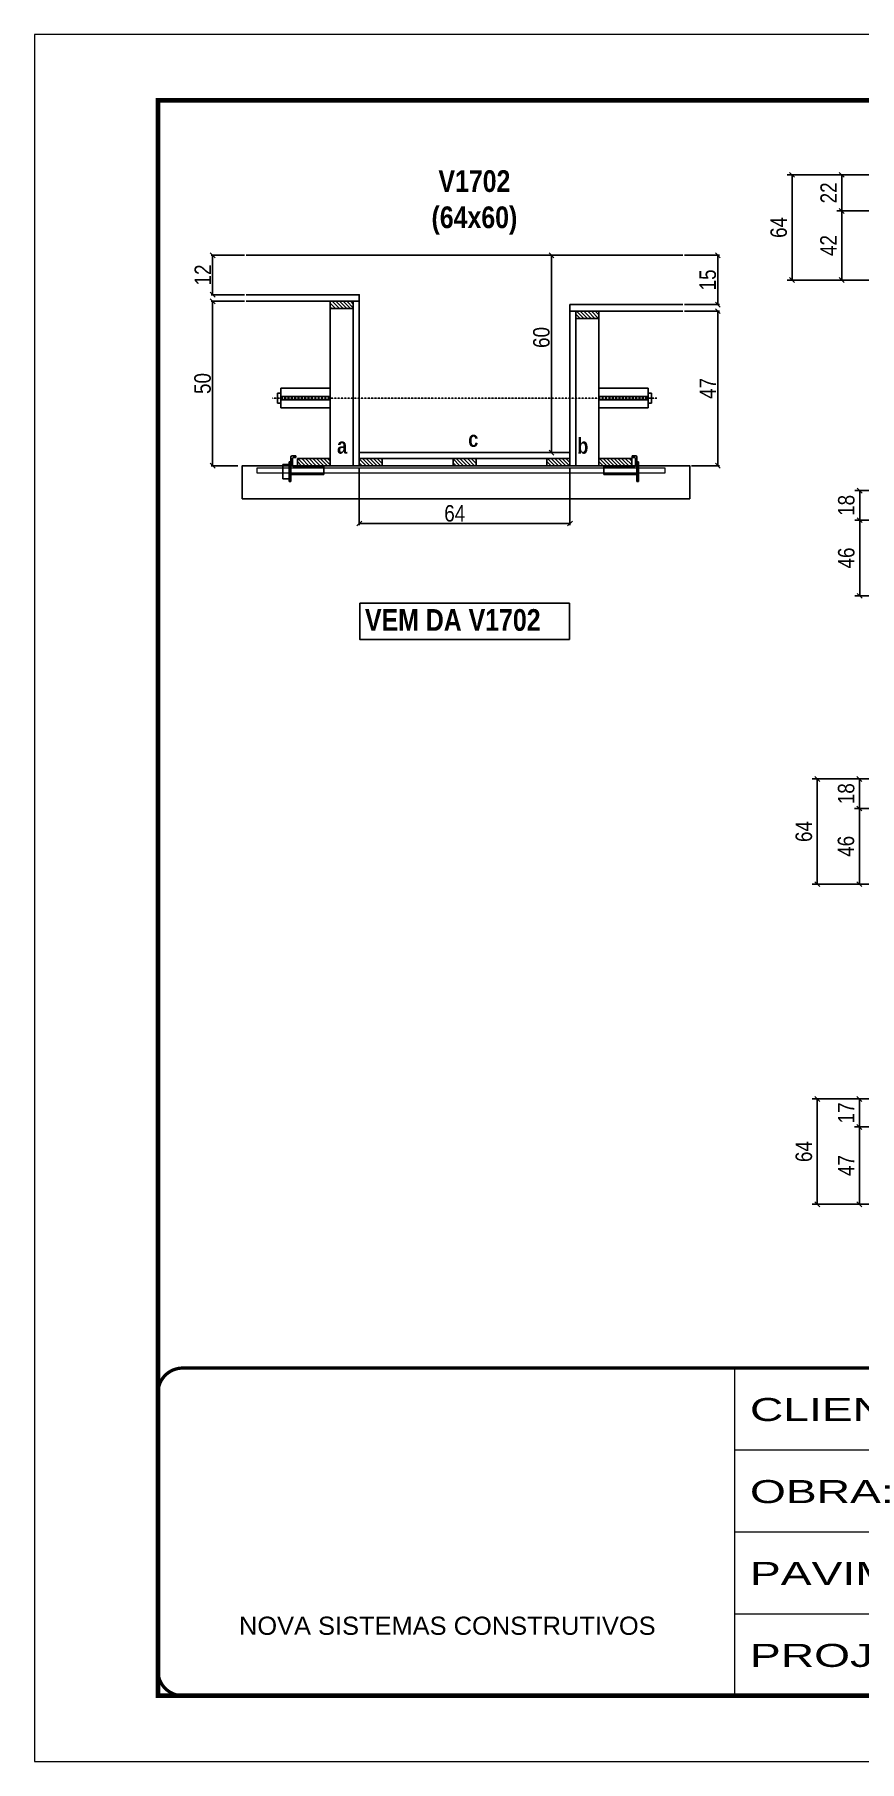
# Model space of a CAD drawing. Extents: x 3309 to 10008, y -2522 to 14608.
# Drawn here: x 6493 to 6994, y 12409 to 13459 of the extents above; entities that cross this region are included whole.
import ezdxf

# ---------------------------------------------------------------- set-up
doc = ezdxf.new("R2010")
doc.units = 0
for name, pattern in [('CONTINUO', [0]), ('DASHED', [0.75, 0.5, -0.25]), ('HIDDEN', [0.375, 0.25, -0.125])]:
    doc.linetypes.add(name, pattern=pattern)
for name, color, linetype in [('barrote', 251, 'Continuous'), ('COTA', 241, 'Continuous'), ('detalhes', 4, 'Continuous'), ('NOMENCLATURA', 7, 'Continuous'), ('Painéis', 200, 'Continuous'), ('presilha', 1, 'Continuous'), ('SARR_2.2x10', 60, 'Continuous'), ('SARR_2.2x7', 40, 'Continuous'), ('SARR_3.5x7', 81, 'Continuous'), ('TENSOR', 3, 'Continuous')]:
    doc.layers.add(name, color=color, linetype=linetype)
for name, color, linetype, lineweight in [('CONCRETO', 251, 'Continuous', 25), ('Folhas', 255, 'Continuous', 9), ('SARRAFO DE PRESSAO', 251, 'DASHED', 9), ('SCO-___-LAJ', 2, 'Continuous', 0)]:
    doc.layers.add(name, color=color, linetype=linetype, lineweight=lineweight)
doc.styles.add('ARIAL', font='arial.ttf')
doc.styles.add('COTA TECNICA', font='techl___.ttf', dxfattribs={"height": 10})
doc.styles.add('COTA TECNICA 2X', font='techl___.ttf', dxfattribs={"height": 10})
doc.styles.add('TECNICA', font='techb___.ttf', dxfattribs={"height": 10})
doc.styles.add('Tecnologia', font='')
doc.styles.get('Tecnologia').set_extended_font_data('Forgotten Futurist')
doc.dimstyles.new('PAINEL', dxfattribs={"dimtxt": 10, "dimasz": 3, "dimexe": 3, "dimexo": 3, "dimgap": 3, "dimtad": 1, "dimdec": 1, "dimzin": 12, "dimdsep": 46, "dimtxsty": 'COTA TECNICA', "dimblk1": 'OBLIQUE', "dimblk2": 'OBLIQUE', "dimsah": 1, "dimcen": 0.9, "dimclrd": 4, "dimclre": 4, "dimclrt": 240, "dimadec": 1, "dimazin": 3, "dimtfac": 1, "dimtdec": 1, "dimtmove": 0, "dimatfit": 3, "dimfxl": 1, "dimtolj": 1, "dimtzin": 12, "dimarcsym": 0})
doc.dimstyles.new('SECAO', dxfattribs={"dimscale": 0.333333, "dimtxt": 5, "dimasz": 9, "dimexe": 3, "dimexo": 3, "dimgap": 3, "dimtad": 1, "dimdec": 1, "dimlfac": 0.5, "dimzin": 12, "dimdsep": 46, "dimtxsty": 'COTA TECNICA 2X', "dimblk1": 'OBLIQUE', "dimblk2": 'OBLIQUE', "dimsah": 1, "dimcen": 0.9, "dimclrd": 4, "dimclre": 4, "dimclrt": 240, "dimadec": 1, "dimazin": 3, "dimtfac": 1, "dimtdec": 1, "dimtmove": 0, "dimatfit": 3, "dimfxl": 1, "dimtolj": 1, "dimtzin": 12, "dimarcsym": 0})

# ---------------------------------------------------------------- blocks, each defined once
blk = doc.blocks.new('9999999999')
at = {"color": 30, "linetype": 'CONTINUO'}
for p, q in [((98564.6, 34230.2), (98564.6, 34429.4)), ((98564.6, 34379.6), (99584, 34379.6)), ((98564.6, 34329.8), (99488, 34329.8)), ((98564.6, 34280), (99488, 34280))]:
    blk.add_line(p, q, dxfattribs=at)
at = {"color": 30, "linetype": 'CONTINUO', "const_width": 2}
blk.add_lwpolyline([(99584, 34230.2), (99584, 34414.4, 0.414214), (99569, 34429.4), (98229, 34429.4, 0.414214), (98214, 34414.4), (98214, 34245.2, 0.414214), (98229, 34230.2), (99584, 34230.2)], format="xyb", dxfattribs=at)
at = {"layer": 'Folhas'}
blk.add_lwpolyline([(98139, 34190.2), (99624, 34190.2), (99624, 35240.2), (98139, 35240.2)], close=True, dxfattribs=at)
at = {"layer": 'Folhas', "color": 30, "const_width": 3}
blk.add_lwpolyline([(98214, 34230.2), (99584, 34230.2), (99584, 35200.2), (98214, 35200.2)], close=True, dxfattribs=at)
at = {"color": 7, "linetype": 'Continuous', "ltscale": 5, "style": 'ARIAL'}
blk.add_text('NOVA SISTEMAS CONSTRUTIVOS', height=11.059, dxfattribs=at).set_placement((98263.2, 34267.2))
at = {"layer": 'Folhas', "color": 7, "style": 'Tecnologia', "width": 1.5}
for s, p in [('CLIENTE:', (98573.7, 34397.2)), ('OBRA:', (98573.7, 34347.3)), ('PAVIMENTO:', (98573.7, 34297.5)), ('PROJETO:', (98573.7, 34247.7))]:
    blk.add_text(s, height=14, dxfattribs=at).set_placement(p)
blk = doc.blocks.new('_Oblique')
at = {"color": 0, "linetype": 'ByBlock', "lineweight": -2}
blk.add_line((-0.5, -0.5), (0.5, 0.5), dxfattribs=at)
blk = doc.blocks.new('*D2413')
at = {"layer": 'COTA', "color": 4, "lineweight": -2, "transparency": 16777216}
for p, q in [((6690.2, 13196.1), (6690.2, 13161)), ((6818.2, 13196.1), (6818.2, 13161)), ((6818.2, 13162), (6690.2, 13162))]:
    blk.add_line(p, q, dxfattribs=at)
at = {"layer": 'Defpoints', "color": 0, "transparency": 16777216}
for p in [(6690.2, 13197.1), (6818.2, 13197.1), (6690.2, 13162)]:
    blk.add_point(p, dxfattribs=at)
at = {"layer": 'COTA', "color": 4, "lineweight": -2, "transparency": 16777216, "xscale": 3, "yscale": 3, "zscale": 3, "rotation": 180}
blk.add_blockref('_Oblique', (6690.2, 13162), dxfattribs=at)
at = {"layer": 'COTA', "color": 4, "lineweight": -2, "transparency": 16777216, "xscale": 3, "yscale": 3, "zscale": 3}
blk.add_blockref('_Oblique', (6818.2, 13162), dxfattribs=at)
at = {"layer": 'COTA', "color": 240, "transparency": 16777216, "insert": (6748.2, 13168.1), "char_height": 10, "attachment_point": 5, "style": 'COTA TECNICA 2X'}
blk.add_mtext('\\A1;64', dxfattribs=at)
blk = doc.blocks.new('PRESILHA METÁLICA 1')
at = {"layer": 'presilha'}
for p, q in [((7.5, 10.6), (7.5, 19.9)), ((12, 21), (8.6, 21)), ((9, 11.6), (9, 18.9)), ((12, 19.5), (9.6, 19.5)), ((12, 21), (12, 19.5)), ((0, 13), (6, 13)), ((0, 13), (0, 0)), ((6, 0), (0, 0)), ((6, 15.5), (7.5, 15.5)), ((6, -2.5), (6, 15.5)), ((6, 13), (6, 0)), ((7.5, 15.5), (7.5, -2.5)), ((37.5, 4.1), (7.5, 4.1)), ((37.5, 11), (9.6, 11)), ((37.5, 11), (37.5, 4.1)), ((7.5, -2.5), (6, -2.5))]:
    blk.add_line(p, q, dxfattribs=at)
for centre, radius, start, end in [((8.6, 19.9), 1.14, 90, 180), ((9.6, 18.9), 0.57, 90, 180), ((9.6, 11.6), 0.57, 180, 270)]:
    blk.add_arc(centre, radius, start, end, dxfattribs=at)
blk = doc.blocks.new('PRESILHA METÁLICA 2')
at = {"layer": 'presilha'}
for p, q in [((-5.2, 23.5), (-5.2, 22)), ((-5.2, 23.5), (-1.9, 23.5)), ((-5.2, 22), (-2.8, 22)), ((-2.2, 14.1), (-2.2, 21.4)), ((0.8, 18), (-0.8, 18)), ((-0.8, 18), (-0.8, 0)), ((-0.8, 14.6), (-0.8, 22.4)), ((0.8, 0), (0.8, 18)), ((-30.8, 13.5), (-30.8, 6.6)), ((-30.8, 13.5), (-2.8, 13.5)), ((-30.8, 6.6), (-0.8, 6.6)), ((-0.8, 0), (0.8, 0))]:
    blk.add_line(p, q, dxfattribs=at)
for centre, radius, start, end in [((-2.8, 21.4), 0.57, 0, 90), ((-1.9, 22.4), 1.14, 0, 90), ((-2.8, 14.1), 0.57, 270, 0)]:
    blk.add_arc(centre, radius, start, end, dxfattribs=at)
blk = doc.blocks.new('*D2414')
at = {"layer": 'COTA', "color": 4, "lineweight": -2, "transparency": 16777216}
for p, q in [((6620.5, 13297.1), (6600.1, 13297.1)), ((6601.1, 13297.1), (6601.1, 13197.1)), ((6616.3, 13197.1), (6600.1, 13197.1))]:
    blk.add_line(p, q, dxfattribs=at)
at = {"layer": 'Defpoints', "color": 0, "transparency": 16777216}
for p in [(6621.5, 13297.1), (6601.1, 13197.1), (6617.3, 13197.1)]:
    blk.add_point(p, dxfattribs=at)
at = {"layer": 'COTA', "color": 4, "lineweight": -2, "transparency": 16777216, "xscale": 3, "yscale": 3, "zscale": 3}
for p, rotation in [((6601.1, 13297.1), 90), ((6601.1, 13197.1), 270)]:
    blk.add_blockref('_Oblique', p, dxfattribs=dict(at, rotation=rotation))
at = {"layer": 'COTA', "color": 240, "transparency": 16777216, "insert": (6595, 13247.1), "char_height": 10, "attachment_point": 5, "rotation": 90, "style": 'COTA TECNICA 2X'}
blk.add_mtext('\\A1;50', dxfattribs=at)
blk = doc.blocks.new('*D2415')
at = {"layer": 'COTA', "color": 4, "lineweight": -2, "transparency": 16777216}
for p, q in [((6887.9, 13291.1), (6909.1, 13291.1)), ((6908.1, 13291.1), (6908.1, 13197.1)), ((6892, 13197.1), (6909.1, 13197.1))]:
    blk.add_line(p, q, dxfattribs=at)
at = {"layer": 'Defpoints', "color": 0, "transparency": 16777216}
for p in [(6886.9, 13291.1), (6891, 13197.1), (6908.1, 13197.1)]:
    blk.add_point(p, dxfattribs=at)
at = {"layer": 'COTA', "color": 4, "lineweight": -2, "transparency": 16777216, "xscale": 3, "yscale": 3, "zscale": 3}
for p, rotation in [((6908.1, 13291.1), 90), ((6908.1, 13197.1), 270)]:
    blk.add_blockref('_Oblique', p, dxfattribs=dict(at, rotation=rotation))
at = {"layer": 'COTA', "color": 240, "transparency": 16777216, "insert": (6902, 13244.1), "char_height": 10, "attachment_point": 5, "rotation": 90, "style": 'COTA TECNICA 2X'}
blk.add_mtext('\\A1;47', dxfattribs=at)
blk = doc.blocks.new('*D2416')
at = {"layer": 'COTA', "color": 4, "lineweight": -2, "transparency": 16777216}
for p, q in [((6817.2, 13325.1), (6806, 13325.1)), ((6807, 13205.1), (6807, 13325.1)), ((6817.2, 13205.1), (6806, 13205.1))]:
    blk.add_line(p, q, dxfattribs=at)
at = {"layer": 'Defpoints', "color": 0, "transparency": 16777216}
for p in [(6807, 13325.1), (6818.2, 13325.1), (6818.2, 13205.1)]:
    blk.add_point(p, dxfattribs=at)
at = {"layer": 'COTA', "color": 4, "lineweight": -2, "transparency": 16777216, "xscale": 3, "yscale": 3, "zscale": 3}
for p, rotation in [((6807, 13325.1), 90), ((6807, 13205.1), 270)]:
    blk.add_blockref('_Oblique', p, dxfattribs=dict(at, rotation=rotation))
at = {"layer": 'COTA', "color": 240, "transparency": 16777216, "insert": (6800.9, 13275.1), "char_height": 10, "attachment_point": 5, "rotation": 90, "style": 'COTA TECNICA 2X'}
blk.add_mtext('\\A1;60', dxfattribs=at)
blk = doc.blocks.new('*D2417')
at = {"layer": 'COTA', "color": 4, "lineweight": -2, "transparency": 16777216}
for p, q in [((6887.9, 13325.1), (6909.1, 13325.1)), ((6908.1, 13295.1), (6908.1, 13325.1)), ((6887.9, 13295.1), (6909.1, 13295.1))]:
    blk.add_line(p, q, dxfattribs=at)
at = {"layer": 'Defpoints', "color": 0, "transparency": 16777216}
for p in [(6886.9, 13325.1), (6908.1, 13325.1), (6886.9, 13295.1)]:
    blk.add_point(p, dxfattribs=at)
at = {"layer": 'COTA', "color": 4, "lineweight": -2, "transparency": 16777216, "xscale": 3, "yscale": 3, "zscale": 3}
for p, rotation in [((6908.1, 13325.1), 90), ((6908.1, 13295.1), 270)]:
    blk.add_blockref('_Oblique', p, dxfattribs=dict(at, rotation=rotation))
at = {"layer": 'COTA', "color": 240, "transparency": 16777216, "insert": (6902, 13310.1), "char_height": 10, "attachment_point": 5, "rotation": 90, "style": 'COTA TECNICA 2X'}
blk.add_mtext('\\A1;15', dxfattribs=at)
blk = doc.blocks.new('*D2427')
at = {"layer": 'COTA', "color": 4, "lineweight": -2, "transparency": 16777216}
for p, q in [((6620.5, 13325.1), (6600.1, 13325.1)), ((6601.1, 13301.1), (6601.1, 13325.1)), ((6620.5, 13301.1), (6600.1, 13301.1))]:
    blk.add_line(p, q, dxfattribs=at)
at = {"layer": 'Defpoints', "color": 0, "transparency": 16777216}
for p in [(6601.1, 13325.1), (6621.5, 13325.1), (6621.5, 13301.1)]:
    blk.add_point(p, dxfattribs=at)
at = {"layer": 'COTA', "color": 4, "lineweight": -2, "transparency": 16777216, "xscale": 3, "yscale": 3, "zscale": 3}
for p, rotation in [((6601.1, 13325.1), 90), ((6601.1, 13301.1), 270)]:
    blk.add_blockref('_Oblique', p, dxfattribs=dict(at, rotation=rotation))
at = {"layer": 'COTA', "color": 240, "transparency": 16777216, "insert": (6595.1, 13313.1), "char_height": 10, "attachment_point": 5, "rotation": 90, "style": 'COTA TECNICA 2X'}
blk.add_mtext('\\A1;12', dxfattribs=at)
blk = doc.blocks.new('*D2429')
at = {"layer": 'COTA', "color": 4, "lineweight": -2, "transparency": 16777216}
for p, q in [((7001.1, 13374), (6980.4, 13374)), ((6983.4, 13352), (6983.4, 13374)), ((7001.1, 13352), (6980.4, 13352))]:
    blk.add_line(p, q, dxfattribs=at)
at = {"layer": 'Defpoints', "color": 0, "transparency": 16777216}
for p in [(6983.4, 13374), (7004.1, 13374), (7004.1, 13352)]:
    blk.add_point(p, dxfattribs=at)
at = {"layer": 'COTA', "color": 4, "lineweight": -2, "transparency": 16777216, "xscale": 3, "yscale": 3, "zscale": 3}
for p, rotation in [((6983.4, 13374), 90), ((6983.4, 13352), 270)]:
    blk.add_blockref('_Oblique', p, dxfattribs=dict(at, rotation=rotation))
at = {"layer": 'COTA', "color": 240, "transparency": 16777216, "insert": (6975.4, 13363), "char_height": 10, "attachment_point": 5, "rotation": 90, "style": 'COTA TECNICA'}
blk.add_mtext('\\A1;22', dxfattribs=at)
blk = doc.blocks.new('*D2430')
at = {"layer": 'COTA', "color": 4, "lineweight": -2, "transparency": 16777216}
for p, q in [((7001.1, 13352), (6980.4, 13352)), ((6983.4, 13352), (6983.4, 13310)), ((7001.1, 13310), (6980.4, 13310))]:
    blk.add_line(p, q, dxfattribs=at)
at = {"layer": 'Defpoints', "color": 0, "transparency": 16777216}
for p in [(7004.1, 13352), (6983.4, 13310), (7004.1, 13310)]:
    blk.add_point(p, dxfattribs=at)
at = {"layer": 'COTA', "color": 4, "lineweight": -2, "transparency": 16777216, "xscale": 3, "yscale": 3, "zscale": 3}
for p, rotation in [((6983.4, 13352), 90), ((6983.4, 13310), 270)]:
    blk.add_blockref('_Oblique', p, dxfattribs=dict(at, rotation=rotation))
at = {"layer": 'COTA', "color": 240, "transparency": 16777216, "insert": (6975.3, 13331), "char_height": 10, "attachment_point": 5, "rotation": 90, "style": 'COTA TECNICA'}
blk.add_mtext('\\A1;42', dxfattribs=at)
blk = doc.blocks.new('*D2431')
at = {"layer": 'COTA', "color": 4, "lineweight": -2, "transparency": 16777216}
for p, q in [((7001.1, 13374), (6950.2, 13374)), ((6953.2, 13310), (6953.2, 13374)), ((7001.1, 13310), (6950.2, 13310))]:
    blk.add_line(p, q, dxfattribs=at)
at = {"layer": 'Defpoints', "color": 0, "transparency": 16777216}
for p in [(6953.2, 13374), (7004.1, 13374), (7004.1, 13310)]:
    blk.add_point(p, dxfattribs=at)
at = {"layer": 'COTA', "color": 4, "lineweight": -2, "transparency": 16777216, "xscale": 3, "yscale": 3, "zscale": 3}
for p, rotation in [((6953.2, 13374), 90), ((6953.2, 13310), 270)]:
    blk.add_blockref('_Oblique', p, dxfattribs=dict(at, rotation=rotation))
at = {"layer": 'COTA', "color": 240, "transparency": 16777216, "insert": (6945.1, 13342), "char_height": 10, "attachment_point": 5, "rotation": 90, "style": 'COTA TECNICA'}
blk.add_mtext('\\A1;64', dxfattribs=at)
blk = doc.blocks.new('*D2449')
at = {"layer": 'COTA', "color": 4, "lineweight": -2, "transparency": 16777216}
for p, q in [((7001.1, 13164), (6991.3, 13164)), ((6994.3, 13164), (6994.3, 13118)), ((7001.1, 13118), (6991.3, 13118))]:
    blk.add_line(p, q, dxfattribs=at)
at = {"layer": 'Defpoints', "color": 0, "transparency": 16777216}
for p in [(7004.1, 13164), (6994.3, 13118), (7004.1, 13118)]:
    blk.add_point(p, dxfattribs=at)
at = {"layer": 'COTA', "color": 4, "lineweight": -2, "transparency": 16777216, "xscale": 3, "yscale": 3, "zscale": 3}
for p, rotation in [((6994.3, 13164), 90), ((6994.3, 13118), 270)]:
    blk.add_blockref('_Oblique', p, dxfattribs=dict(at, rotation=rotation))
at = {"layer": 'COTA', "color": 240, "transparency": 16777216, "insert": (6986.2, 13141), "char_height": 10, "attachment_point": 5, "rotation": 90, "style": 'COTA TECNICA'}
blk.add_mtext('\\A1;46', dxfattribs=at)
blk = doc.blocks.new('*D2450')
at = {"layer": 'COTA', "color": 4, "lineweight": -2, "transparency": 16777216}
for p, q in [((7001.1, 13182), (6991.3, 13182)), ((6994.3, 13164), (6994.3, 13182)), ((7001.1, 13164), (6991.3, 13164))]:
    blk.add_line(p, q, dxfattribs=at)
at = {"layer": 'Defpoints', "color": 0, "transparency": 16777216}
for p in [(6994.3, 13182), (7004.1, 13182), (7004.1, 13164)]:
    blk.add_point(p, dxfattribs=at)
at = {"layer": 'COTA', "color": 4, "lineweight": -2, "transparency": 16777216, "xscale": 3, "yscale": 3, "zscale": 3}
for p, rotation in [((6994.3, 13182), 90), ((6994.3, 13164), 270)]:
    blk.add_blockref('_Oblique', p, dxfattribs=dict(at, rotation=rotation))
at = {"layer": 'COTA', "color": 240, "transparency": 16777216, "insert": (6986.2, 13173), "char_height": 10, "attachment_point": 5, "rotation": 90, "style": 'COTA TECNICA'}
blk.add_mtext('\\A1;18', dxfattribs=at)
blk = doc.blocks.new('*D2456')
at = {"layer": 'COTA', "color": 4, "lineweight": -2, "transparency": 16777216}
for p, q in [((7001.1, 12988.7), (6991.1, 12988.7)), ((6994.1, 12942.7), (6994.1, 12988.7)), ((7001.1, 12942.7), (6991.1, 12942.7))]:
    blk.add_line(p, q, dxfattribs=at)
at = {"layer": 'Defpoints', "color": 0, "transparency": 16777216}
for p in [(6994.1, 12988.7), (7004.1, 12988.7), (7004.1, 12942.7)]:
    blk.add_point(p, dxfattribs=at)
at = {"layer": 'COTA', "color": 4, "lineweight": -2, "transparency": 16777216, "xscale": 3, "yscale": 3, "zscale": 3}
for p, rotation in [((6994.1, 12988.7), 90), ((6994.1, 12942.7), 270)]:
    blk.add_blockref('_Oblique', p, dxfattribs=dict(at, rotation=rotation))
at = {"layer": 'COTA', "color": 240, "transparency": 16777216, "insert": (6986, 12965.7), "char_height": 10, "attachment_point": 5, "rotation": 90, "style": 'COTA TECNICA'}
blk.add_mtext('\\A1;46', dxfattribs=at)
blk = doc.blocks.new('*D2457')
at = {"layer": 'COTA', "color": 4, "lineweight": -2, "transparency": 16777216}
for p, q in [((7001.1, 13006.7), (6991.1, 13006.7)), ((6994.1, 12988.7), (6994.1, 13006.7)), ((7001.1, 12988.7), (6991.1, 12988.7))]:
    blk.add_line(p, q, dxfattribs=at)
at = {"layer": 'Defpoints', "color": 0, "transparency": 16777216}
for p in [(6994.1, 13006.7), (7004.1, 13006.7), (7004.1, 12988.7)]:
    blk.add_point(p, dxfattribs=at)
at = {"layer": 'COTA', "color": 4, "lineweight": -2, "transparency": 16777216, "xscale": 3, "yscale": 3, "zscale": 3}
for p, rotation in [((6994.1, 13006.7), 90), ((6994.1, 12988.7), 270)]:
    blk.add_blockref('_Oblique', p, dxfattribs=dict(at, rotation=rotation))
at = {"layer": 'COTA', "color": 240, "transparency": 16777216, "insert": (6986.1, 12997.7), "char_height": 10, "attachment_point": 5, "rotation": 90, "style": 'COTA TECNICA'}
blk.add_mtext('\\A1;18', dxfattribs=at)
blk = doc.blocks.new('*D2458')
at = {"layer": 'COTA', "color": 4, "lineweight": -2, "transparency": 16777216}
for p, q in [((7001.1, 13006.7), (6965.5, 13006.7)), ((6968.5, 12942.7), (6968.5, 13006.7)), ((7001.1, 12942.7), (6965.5, 12942.7))]:
    blk.add_line(p, q, dxfattribs=at)
at = {"layer": 'Defpoints', "color": 0, "transparency": 16777216}
for p in [(6968.5, 13006.7), (7004.1, 13006.7), (7004.1, 12942.7)]:
    blk.add_point(p, dxfattribs=at)
at = {"layer": 'COTA', "color": 4, "lineweight": -2, "transparency": 16777216, "xscale": 3, "yscale": 3, "zscale": 3}
for p, rotation in [((6968.5, 13006.7), 90), ((6968.5, 12942.7), 270)]:
    blk.add_blockref('_Oblique', p, dxfattribs=dict(at, rotation=rotation))
at = {"layer": 'COTA', "color": 240, "transparency": 16777216, "insert": (6960.4, 12974.7), "char_height": 10, "attachment_point": 5, "rotation": 90, "style": 'COTA TECNICA'}
blk.add_mtext('\\A1;64', dxfattribs=at)
blk = doc.blocks.new('*D2460')
at = {"layer": 'COTA', "color": 4, "lineweight": -2, "transparency": 16777216}
for p, q in [((7001.1, 12795.1), (6991.1, 12795.1)), ((6994.1, 12748.1), (6994.1, 12795.1)), ((7001.1, 12748.1), (6991.1, 12748.1))]:
    blk.add_line(p, q, dxfattribs=at)
at = {"layer": 'Defpoints', "color": 0, "transparency": 16777216}
for p in [(6994.1, 12795.1), (7004.1, 12795.1), (7004.1, 12748.1)]:
    blk.add_point(p, dxfattribs=at)
at = {"layer": 'COTA', "color": 4, "lineweight": -2, "transparency": 16777216, "xscale": 3, "yscale": 3, "zscale": 3}
for p, rotation in [((6994.1, 12795.1), 90), ((6994.1, 12748.1), 270)]:
    blk.add_blockref('_Oblique', p, dxfattribs=dict(at, rotation=rotation))
at = {"layer": 'COTA', "color": 240, "transparency": 16777216, "insert": (6986.1, 12771.6), "char_height": 10, "attachment_point": 5, "rotation": 90, "style": 'COTA TECNICA'}
blk.add_mtext('\\A1;47', dxfattribs=at)
blk = doc.blocks.new('*D2461')
at = {"layer": 'COTA', "color": 4, "lineweight": -2, "transparency": 16777216}
for p, q in [((7001.1, 12812.1), (6991.1, 12812.1)), ((6994.1, 12795.1), (6994.1, 12812.1)), ((7001.1, 12795.1), (6991.1, 12795.1))]:
    blk.add_line(p, q, dxfattribs=at)
at = {"layer": 'Defpoints', "color": 0, "transparency": 16777216}
for p in [(6994.1, 12812.1), (7004.1, 12812.1), (7004.1, 12795.1)]:
    blk.add_point(p, dxfattribs=at)
at = {"layer": 'COTA', "color": 4, "lineweight": -2, "transparency": 16777216, "xscale": 3, "yscale": 3, "zscale": 3}
for p, rotation in [((6994.1, 12812.1), 90), ((6994.1, 12795.1), 270)]:
    blk.add_blockref('_Oblique', p, dxfattribs=dict(at, rotation=rotation))
at = {"layer": 'COTA', "color": 240, "transparency": 16777216, "insert": (6986.1, 12803.6), "char_height": 10, "attachment_point": 5, "rotation": 90, "style": 'COTA TECNICA'}
blk.add_mtext('\\A1;17', dxfattribs=at)
blk = doc.blocks.new('*D2462')
at = {"layer": 'COTA', "color": 4, "lineweight": -2, "transparency": 16777216}
for p, q in [((7001.1, 12812.1), (6965.5, 12812.1)), ((6968.5, 12748.1), (6968.5, 12812.1)), ((7001.1, 12748.1), (6965.5, 12748.1))]:
    blk.add_line(p, q, dxfattribs=at)
at = {"layer": 'Defpoints', "color": 0, "transparency": 16777216}
for p in [(6968.5, 12812.1), (7004.1, 12812.1), (7004.1, 12748.1)]:
    blk.add_point(p, dxfattribs=at)
at = {"layer": 'COTA', "color": 4, "lineweight": -2, "transparency": 16777216, "xscale": 3, "yscale": 3, "zscale": 3}
for p, rotation in [((6968.5, 12812.1), 90), ((6968.5, 12748.1), 270)]:
    blk.add_blockref('_Oblique', p, dxfattribs=dict(at, rotation=rotation))
at = {"layer": 'COTA', "color": 240, "transparency": 16777216, "insert": (6960.4, 12780.1), "char_height": 10, "attachment_point": 5, "rotation": 90, "style": 'COTA TECNICA'}
blk.add_mtext('\\A1;64', dxfattribs=at)

msp = doc.modelspace()

# ---------------------------------------------------------------- hatches: boundary and pattern name
at = {"layer": 'SARR_2.2x10'}
h = msp.add_hatch(dxfattribs=at)
h.set_pattern_fill('ANSI31', color=256, scale=0.5, angle=90)
h.set_pattern_definition([(135, (39846.0985, -110315.095), (-1.122532015, -1.122532015), [])])
h.paths.add_polyline_path([(6652.56, 13201.47), (6652.56, 13197.07), (6672.56, 13197.07), (6672.56, 13201.47)])
h = msp.add_hatch(dxfattribs=at)
h.set_pattern_fill('ANSI31', color=256, scale=0.5, angle=90)
h.set_pattern_definition([(135, (40029.2985, -110315.095), (-1.122532015, -1.122532015), [])])
h.paths.add_polyline_path([(6835.76, 13201.47), (6835.76, 13197.07), (6855.76, 13197.07), (6855.76, 13201.47)])
at = {"layer": 'SARR_2.2x7'}
h = msp.add_hatch(dxfattribs=at)
h.set_pattern_fill('ANSI31', color=256, scale=0.5, angle=90)
h.set_pattern_definition([(135, (39860.0985, -110219.495), (-1.122532015, -1.122532015), [])])
h.paths.add_polyline_path([(6686.56, 13297.07), (6686.56, 13292.67), (6672.56, 13292.67), (6672.56, 13297.07)])
h = msp.add_hatch(dxfattribs=at)
h.set_pattern_fill('ANSI31', color=256, scale=0.5, angle=90)
h.set_pattern_definition([(135, (39930.0985, -110225.495), (-1.122532015, -1.122532015), [])])
h.paths.add_polyline_path([(6821.76, 13291.07), (6821.76, 13286.67), (6835.76, 13286.67), (6835.76, 13291.07)])
h = msp.add_hatch(dxfattribs=at)
h.set_pattern_fill('ANSI31', color=256, scale=0.5, angle=90)
h.set_pattern_definition([(135, (39925.6985, -110315.095), (-1.122532015, -1.122532015), [])])
h.paths.add_polyline_path([(6704.16, 13197.07), (6704.16, 13201.47), (6690.16, 13201.47), (6690.16, 13197.07)])
h = msp.add_hatch(dxfattribs=at)
h.set_pattern_fill('ANSI31', color=256, scale=0.5, angle=90)
h.set_pattern_definition([(135, (39982.6985, -110315.095), (-1.122532015, -1.122532015), [])])
h.paths.add_polyline_path([(6761.16, 13197.07), (6761.16, 13201.47), (6747.16, 13201.47), (6747.16, 13197.07)])
h = msp.add_hatch(dxfattribs=at)
h.set_pattern_fill('ANSI31', color=256, scale=0.5, angle=90)
h.set_pattern_definition([(135, (40015.6985, -110315.095), (-1.122532015, -1.122532015), [])])
h.paths.add_polyline_path([(6804.16, 13201.47), (6804.16, 13197.07), (6818.16, 13197.07), (6818.16, 13201.47)])

# ---------------------------------------------------------------- linework, layer by layer
at = {"ltscale": 3}
for p, q in [((6640.56, 13241.25), (6640.56, 13235.25)), ((6642.56, 13241.25), (6640.56, 13241.25)), ((6642.56, 13244.25), (6642.56, 13232.25)), ((6642.56, 13244.25), (6672.56, 13244.25)), ((6865.76, 13244.25), (6835.76, 13244.25)), ((6865.76, 13244.25), (6865.76, 13232.25)), ((6867.76, 13241.25), (6865.76, 13241.25)), ((6867.76, 13241.25), (6867.76, 13235.25)), ((6642.56, 13235.25), (6640.56, 13235.25)), ((6672.56, 13239.25), (6642.56, 13239.25)), ((6672.56, 13237.25), (6642.56, 13237.25)), ((6642.56, 13232.25), (6672.56, 13232.25)), ((6835.76, 13239.25), (6865.76, 13239.25)), ((6835.76, 13237.25), (6865.76, 13237.25)), ((6865.76, 13232.25), (6835.76, 13232.25)), ((6865.76, 13235.25), (6867.76, 13235.25))]:
    msp.add_line(p, q, dxfattribs=at)
at = {"layer": 'barrote'}
msp.add_lwpolyline([(6619.1, 13177.07), (6891.02, 13177.07), (6891.02, 13197.07), (6619.1, 13197.07)], close=True, dxfattribs=at)
at = {"layer": 'CONCRETO', "linetype": 'Continuous'}
msp.add_line((6886.86, 13325.07), (6621.46, 13325.07), dxfattribs=at)
at = {"layer": 'detalhes', "color": 250}
msp.add_line((6619.1, 13177.07), (6619.1, 13197.07), dxfattribs=at)
at = {"layer": 'NOMENCLATURA'}
msp.add_lwpolyline([(6690.46, 13113.47), (6817.86, 13113.47), (6817.86, 13091.49), (6690.46, 13091.49)], close=True, dxfattribs=at)
at = {"layer": 'Painéis', "linetype": 'Continuous', "elevation": 0}
for points in [[(6621.46, 13297.07), (6690.16, 13297.07), (6690.16, 13301.07), (6621.46, 13301.07)], [(6886.86, 13291.07), (6818.16, 13291.07), (6818.16, 13295.07), (6886.86, 13295.07)]]:
    msp.add_lwpolyline(points, dxfattribs=at)
at = {"layer": 'Painéis', "linetype": 'Continuous'}
for points in [[(6686.56, 13197.07), (6686.56, 13297.07), (6690.16, 13297.07), (6690.16, 13197.07)], [(6821.76, 13197.07), (6821.76, 13291.07), (6818.16, 13291.07), (6818.16, 13197.07)], [(6818.16, 13205.07), (6690.16, 13205.07), (6690.16, 13201.47), (6818.16, 13201.47)]]:
    msp.add_lwpolyline(points, close=True, dxfattribs=at)
at = {"layer": 'SARR_2.2x10'}
for points in [[(6652.56, 13201.47), (6672.56, 13201.47), (6672.56, 13197.07), (6652.56, 13197.07)], [(6835.76, 13201.47), (6855.76, 13201.47), (6855.76, 13197.07), (6835.76, 13197.07)]]:
    msp.add_lwpolyline(points, close=True, dxfattribs=at)
at = {"layer": 'SARR_2.2x7', "elevation": 0}
for points in [[(6672.56, 13297.07), (6686.56, 13297.07), (6686.56, 13292.67), (6672.56, 13292.67)], [(6835.76, 13291.07), (6821.76, 13291.07), (6821.76, 13286.67), (6835.76, 13286.67)]]:
    msp.add_lwpolyline(points, close=True, dxfattribs=at)
at = {"layer": 'SARR_2.2x7'}
for points in [[(6690.16, 13201.47), (6704.16, 13201.47), (6704.16, 13197.07), (6690.16, 13197.07)], [(6747.16, 13201.47), (6761.16, 13201.47), (6761.16, 13197.07), (6747.16, 13197.07)], [(6818.16, 13201.47), (6804.16, 13201.47), (6804.16, 13197.07), (6818.16, 13197.07)]]:
    msp.add_lwpolyline(points, close=True, dxfattribs=at)
at = {"layer": 'SARR_3.5x7'}
for points in [[(6686.56, 13292.67), (6672.56, 13292.67), (6672.56, 13197.07), (6686.56, 13197.07)], [(6821.76, 13286.67), (6835.76, 13286.67), (6835.76, 13197.07), (6821.76, 13197.07)]]:
    msp.add_lwpolyline(points, close=True, dxfattribs=at)
at = {"layer": 'SCO-___-LAJ', "color": 1}
msp.add_lwpolyline([(6628.11, 13195.74), (6875.94, 13195.74), (6875.94, 13192.54), (6628.11, 13192.54)], close=True, dxfattribs=at)
at = {"layer": 'TENSOR', "linetype": 'HIDDEN', "ltscale": 0.5}
msp.add_line((6637.56, 13238.25), (6871.06, 13238.25), dxfattribs=at)

# ---------------------------------------------------------------- block references
at = {"layer": 'presilha', "xscale": 0.6666666666666666, "yscale": 0.6666666666666666, "zscale": 0.6666666666666666}
for name, p in [('PRESILHA METÁLICA 1', (6643.69, 13189.11)), ('PRESILHA METÁLICA 2', (6859.44, 13187.44))]:
    msp.add_blockref(name, p, dxfattribs=at)
at = {"layer": 'SARRAFO DE PRESSAO', "color": 6, "linetype": 'ByBlock'}
msp.add_blockref('9999999999', (-91646.11, -21780.92), dxfattribs=at)

# ---------------------------------------------------------------- texts
at = {"layer": 'detalhes', "style": 'TECNICA'}
for s, p in [('a', (6676.69, 13204.44)), ('c', (6756.42, 13208.55)), ('b', (6822.66, 13204.43))]:
    msp.add_text(s, height=9.6, dxfattribs=at).set_placement(p)
at = {"layer": 'NOMENCLATURA', "style": 'TECNICA'}
msp.add_text('VEM DA V1702', height=13.2, dxfattribs=at).set_placement((6693.66, 13096.73))
at = {"layer": 'NOMENCLATURA', "insert": (6760.16, 13376.77), "char_height": 13.2, "attachment_point": 2, "style": 'TECNICA'}
msp.add_mtext_dynamic_manual_height_columns('V1702\\P(64x60)', width=300.2766, gutter_width=1, heights=[0], dxfattribs=at)

# ---------------------------------------------------------------- dimensions: what is measured, and where the dimension line sits
at = {"layer": 'COTA'}
for base, p1, p2, dimstyle, picture, middle in [((6953.18, 13374.02), (7004.1, 13310.02), (7004.1, 13374.02), 'PAINEL', '*D2431', (6945.08, 13342.02)), ((6983.42, 13374.02), (7004.1, 13352.02), (7004.1, 13374.02), 'PAINEL', '*D2429', (6975.42, 13363.02)), ((6983.42, 13310.02), (7004.1, 13352.02), (7004.1, 13310.02), 'PAINEL', '*D2430', (6975.34, 13331.02)), ((6601.11, 13325.07), (6621.46, 13301.07), (6621.46, 13325.07), 'SECAO', '*D2427', (6595.05, 13313.07)), ((6908.08, 13325.07), (6886.86, 13295.07), (6886.86, 13325.07), 'SECAO', '*D2417', (6901.97, 13310.07)), ((6601.11, 13197.07, 0), (6621.46, 13297.07), (6617.35, 13197.07, 0), 'SECAO', '*D2414', (6595, 13247.07, 0)), ((6908.08, 13197.07, 0), (6886.86, 13291.07), (6890.97, 13197.07, 0), 'SECAO', '*D2415', (6902, 13244.07, 0)), ((6994.27, 13182), (7004.1, 13164), (7004.1, 13182), 'PAINEL', '*D2450', (6986.18, 13173)), ((6994.27, 13118), (7004.1, 13164), (7004.1, 13118), 'PAINEL', '*D2449', (6986.17, 13141)), ((6968.52, 13006.71, 0), (7004.1, 12942.71, 0), (7004.1, 13006.71, 0), 'PAINEL', '*D2458', (6960.41, 12974.71, 0)), ((6994.15, 13006.71, 0), (7004.1, 12988.71, 0), (7004.1, 13006.71, 0), 'PAINEL', '*D2457', (6986.05, 12997.71, 0)), ((6994.15, 12988.71, 0), (7004.1, 12942.71, 0), (7004.1, 12988.71, 0), 'PAINEL', '*D2456', (6986.04, 12965.71, 0)), ((6968.52, 12812.05, 0), (7004.1, 12748.05, 0), (7004.1, 12812.05, 0), 'PAINEL', '*D2462', (6960.41, 12780.05, 0)), ((6994.15, 12812.05, 0), (7004.1, 12795.05, 0), (7004.1, 12812.05, 0), 'PAINEL', '*D2461', (6986.07, 12803.55, 0)), ((6994.15, 12795.05, 0), (7004.1, 12748.05, 0), (7004.1, 12795.05, 0), 'PAINEL', '*D2460', (6986.07, 12771.55, 0))]:
    dim = msp.add_linear_dim(base=base, p1=p1, p2=p2, angle=90, dimstyle=dimstyle, dxfattribs=at)
    dim.commit()
    dim.dimension.update_dxf_attribs({"geometry": picture, "text_midpoint": middle})
for base, p1, p2, angle, picture, middle in [((6806.98, 13325.07), (6818.16, 13205.07), (6818.16, 13325.07), 90, '*D2416', (6806.98, 13275.07)), ((6690.16, 13161.98), (6818.16, 13197.07), (6690.16, 13197.07), 180, '*D2413', (6748.16, 13161.98))]:
    dim = msp.add_linear_dim(base=base, p1=p1, p2=p2, angle=angle, dimstyle='SECAO', dxfattribs=at)
    dim.commit()
    dim.dimension.update_dxf_attribs({"geometry": picture, "text_midpoint": middle, "dimtype": 160})

doc.saveas('drawing.dxf')
